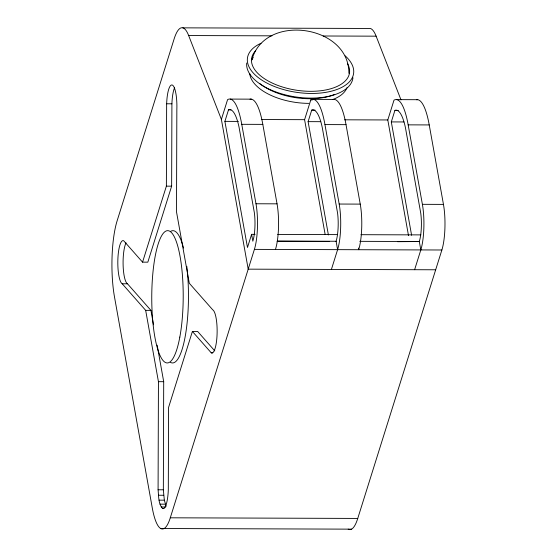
<?xml version="1.0" encoding="UTF-8"?>
<svg xmlns="http://www.w3.org/2000/svg" width="557" height="557" viewBox="0 0 557 557"><rect width="100%" height="100%" fill="white"/><g stroke="black" fill="none" stroke-linecap="round" stroke-linejoin="round"><path stroke-width="0.84" d="M163.967 508.464L162.463 508.457C158.202 503.396 158.745 496.009 158.084 489.777L158.439 381.677L145.669 310.353L122.227 283.778A21.688 5.159 -89.8 0 1 117.868 259.437A21.688 5.159 -89.8 0 1 123.717 240.784L142.557 262.152L147.828 262.166L171.64 186.17L171.911 103.804A21.688 5.159 -89.8 0 1 174.501 87.86M166.139 506.299L164.336 500.172L163.347 489.798L163.702 381.691L157.165 345.187M142.557 262.152L166.376 186.156L166.647 103.79A21.688 5.159 -89.8 0 1 172.489 85.137A21.688 5.159 -89.8 0 1 176.847 109.478L176.513 211.918L189.289 283.241L212.725 309.817A21.688 5.159 -89.8 0 1 217.084 334.158A21.688 5.159 -89.8 0 1 211.235 352.811L212.739 352.818M336.038 241.48L336.101 241.258A21.953 5.222 -89.8 0 0 337.542 212.865L322.231 127.386A53.959 12.832 -89.8 0 0 312.219 109.931L311.711 110.126L308.105 121.642L328.4 234.977M435.671 269.783L248.199 269.156L221.387 119.407L227.59 99.619A64.521 15.338 -89.8 0 1 241.752 124.308L255.983 203.765A32.529 7.735 -89.8 0 1 254.403 249.376L170.282 517.808A54.217 12.888 -89.8 0 1 152.242 507.747L114.484 296.888A54.217 12.888 -89.8 0 1 117.109 220.878L174.132 38.92A54.217 12.888 -89.8 0 1 188.649 35.551L271.969 35.829M251.604 234.33L247.482 247.489L224.896 121.363L228.502 109.847L229.011 109.652A53.959 12.832 -89.8 0 1 239.03 127.107L254.333 212.586A21.953 5.222 -89.8 0 1 253.421 239.085L252.836 241.209L251.604 234.33L255.078 234.344M214.793 350.889L197.658 331.464L192.395 331.443L168.576 407.439L168.305 489.805A21.688 5.159 -89.8 0 1 166.285 504.176L165.109 507.002L163.807 508.464L162.463 508.457M325.149 234.476L304.588 119.678L310.792 99.898L312.477 99.898M331.408 269.435L337.605 249.647A32.529 7.735 -89.8 0 0 339.185 204.043L324.954 124.587A64.521 15.338 -89.8 0 0 310.792 99.898M408.504 235.611L387.797 119.957L393.994 100.169A64.521 15.338 -89.8 0 1 408.163 124.859L422.387 204.322A32.529 7.735 -89.8 0 1 420.814 249.926L414.61 269.713M411.602 235.256L391.306 121.913L394.913 110.404L395.421 110.209A53.959 12.832 -89.8 0 1 405.433 127.657L420.744 213.143A21.953 5.222 -89.8 0 1 419.31 241.529L397.58 241.689M348.188 529.143A54.217 12.888 -89.8 0 0 357.754 518.428L441.875 249.996A32.529 7.735 -89.8 0 0 443.456 204.391L429.224 124.928A64.521 15.338 -89.8 0 0 416.399 99.724M251.903 59.919C264.276 12.72 349.385 24.787 348.884 73.329M182.842 27.85L370.314 28.47A54.217 12.888 -89.8 0 1 376.121 36.17L400.991 99.87M323.178 35.996L376.121 36.17M230.271 99.083L251.339 99.153M313.473 99.362L334.541 99.431M396.681 99.633L417.743 99.703M166.647 103.79L171.911 103.804M228.502 109.847L231.03 109.861M311.711 110.126L315.081 110.14M394.913 110.404L398.283 110.411M261.435 119.539L304.588 119.678M344.644 119.811L387.797 119.957M224.896 121.363L238.375 121.405M308.105 121.642L320.741 121.684M391.306 121.913L403.943 121.955M241.752 124.308L262.813 124.378L277.045 203.834A32.529 7.735 -89.8 0 1 275.464 249.445M324.954 124.587L346.022 124.657L360.247 204.113A32.529 7.735 -89.8 0 1 358.673 249.717L358.374 248.039M408.163 124.859L429.224 124.928M166.376 186.156L171.64 186.17M255.983 203.765L277.045 203.834M339.185 204.043L360.247 204.113M422.387 204.322L443.456 204.391M277.644 234.413L337.528 234.615M360.964 234.692L420.848 234.887M277.414 241.063L336.101 241.258L337.605 249.647M359.759 241.334L419.31 241.529L420.814 249.926M277.108 241.285L329.11 241.46M254.403 249.376L441.875 249.996M122.227 283.778L127.49 283.798L150.933 310.374L153.516 324.808M145.669 310.353L150.933 310.374M158.439 381.677L163.702 381.691M158.084 489.777L163.347 489.798M158.411 495.25L163.681 495.264M159.072 500.151L164.336 500.172M160.012 504.155L165.276 504.176M161.168 506.988L165.68 507.009M170.282 517.808L357.754 518.428M160.715 528.516L351.551 529.15M192.395 331.443L211.235 352.811M188.649 35.551L221.387 119.407M170.902 231.232A66.144 15.728 -89.8 0 1 182.487 244.363M182.696 245.073A66.144 15.728 -89.8 0 1 183.525 248.067M186.79 266.323A66.144 15.728 -89.8 0 1 185.495 334.792A66.144 15.728 -89.8 0 1 170.477 362.384M127.49 283.798A21.688 5.159 -89.8 0 1 123.139 265.814A21.688 5.159 -89.8 0 1 126.021 242.838M346.969 87.728A49.469 24.814 8.4 0 1 333.121 99.397M308.738 103.372A49.469 24.814 8.4 0 1 249.717 73.461M333.197 99.452A64.521 15.338 -89.8 0 1 346.022 124.657M249.989 99.174A64.521 15.338 -89.8 0 1 262.813 124.378M251.959 59.655A49.469 24.814 8.4 0 1 253.24 57.434M334.632 94.425A49.469 24.814 8.4 0 1 259.882 83.634M347.645 63.881A49.469 24.814 8.4 0 1 297.522 90.366A49.469 24.814 8.4 0 1 255.433 50.924M352.964 77.708A53.632 26.903 8.4 0 1 296.818 97.106A53.632 26.903 8.4 0 1 246.723 63.018M345.159 55.832A53.632 26.903 8.4 0 1 333.274 90.673A53.632 26.903 8.4 0 1 261.602 79.957A53.632 26.903 8.4 0 1 260.996 43.251M179.82 337.096A66.144 15.728 -89.8 0 0 169.746 231.225A66.144 15.728 -89.8 0 0 152.862 322.071A66.144 15.728 -89.8 0 0 179.82 337.096"/></g></svg>
